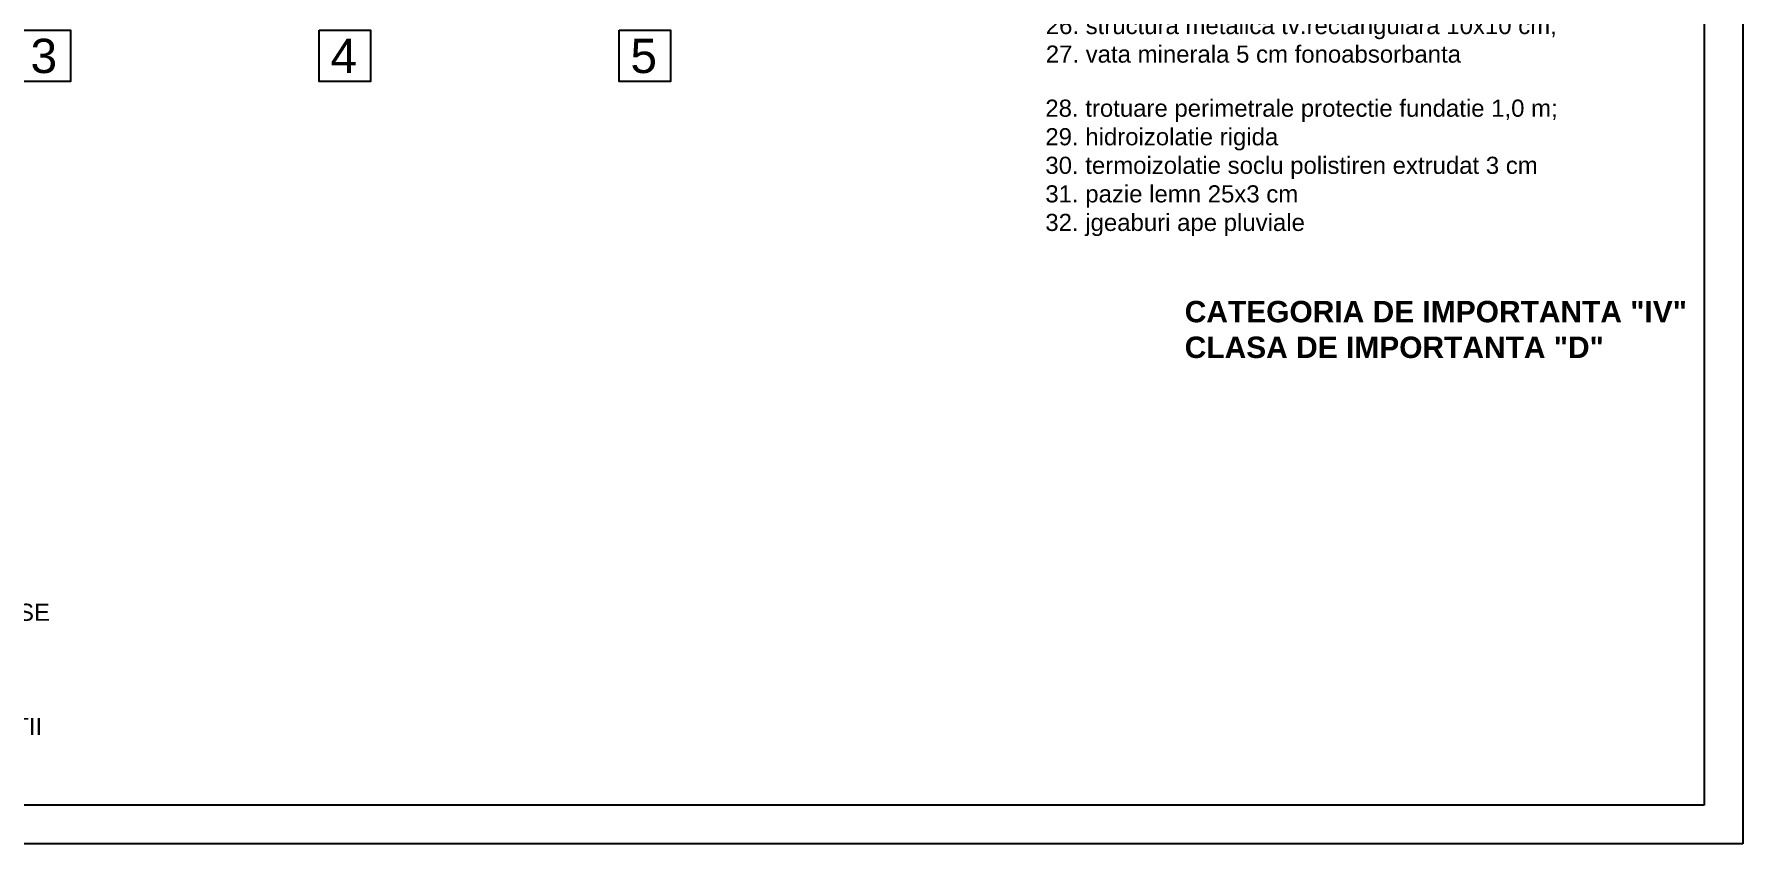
# Model space of a CAD drawing. Header units: millimetres. Extents: x 10453 to 58457, y -15634 to -5634.
# Drawn here: x 47082 to 48078, y -11017 to -10544 of the extents above; entities that cross this region are included whole.
import ezdxf

# ---------------------------------------------------------------- set-up
doc = ezdxf.new("R2010")
doc.units = ezdxf.units.MM
doc.header["$MEASUREMENT"] = 0
doc.styles.add('1pe200', font='arial.ttf', dxfattribs={"height": 55})
doc.styles.get("Standard").update_dxf_attribs({"font": 'arial.ttf', "height": 10})
doc.styles.add('Stilul meu', font='arial.ttf', dxfattribs={"height": 21})

msp = doc.modelspace()

# ---------------------------------------------------------------- linework, layer by layer
at = {"ltscale": 10}
for p, q in [((48078.421, -9613.455), (48078.421, -11017.061)), ((48055.921, -9635.955), (48055.921, -10994.561)), ((48055.921, -10994.561), (46105.721, -10994.561)), ((48078.421, -11017.061), (46083.221, -11017.061))]:
    msp.add_line(p, q, dxfattribs=at)
at = {"ltscale": 2}
for p, q in [((48078.421, -9613.455), (48078.421, -11017.061)), ((48078.421, -11017.061), (46083.221, -11017.061))]:
    msp.add_line(p, q, dxfattribs=at)
at = {"ltscale": 10}
for points in [[(47072.809, -10541.986), (47102.809, -10541.986), (47102.809, -10571.986), (47072.809, -10571.986)], [(47072.809, -10541.986), (47102.809, -10541.986), (47102.809, -10571.986), (47072.809, -10571.986)], [(47247.809, -10541.986), (47277.809, -10541.986), (47277.809, -10571.986), (47247.809, -10571.986)], [(47247.809, -10541.986), (47277.809, -10541.986), (47277.809, -10571.986), (47247.809, -10571.986)], [(47422.809, -10541.986), (47452.809, -10541.986), (47452.809, -10571.986), (47422.809, -10571.986)], [(47422.809, -10541.986), (47452.809, -10541.986), (47452.809, -10571.986), (47422.809, -10571.986)]]:
    msp.add_lwpolyline(points, close=True, dxfattribs=at)

# ---------------------------------------------------------------- texts
at = {"ltscale": 10, "attachment_point": 1}
for s, insert, char_height, width, style in [('{\\H0.4762x;perete compartimentare interior:\\P25. placa gips carton 1.25 cm finisata\\P26. structura metalica tv.rectangulara 10x10 cm;\\P27. vata minerala 5 cm fonoabsorbanta}', (47671.742, -10501.023), 21, 437.57382, 'Stilul meu'), ('3', (47079.413, -10547.097), 20, 21.44505, '1pe200'), ('3', (47079.413, -10547.097), 20, 21.44505, '1pe200'), ('4', (47254.413, -10547.097), 20, 21.44505, '1pe200'), ('4', (47254.413, -10547.097), 20, 21.44505, '1pe200'), ('5', (47429.413, -10547.097), 20, 21.44505, '1pe200'), ('5', (47429.413, -10547.097), 20, 21.44505, '1pe200'), ('{\\H0.4762x;28. trotuare perimetrale protectie fundatie 1,0 m;\\P29. hidroizolatie rigida\\P30. termoizolatie soclu polistiren extrudat 3 cm\\P31. pazie lemn 25x3 cm\\P32. jgeaburi ape pluviale}', (47671.496, -10582.605), 21, 437.57382, 'Stilul meu'), ('{\\fArial|b1|i0|c0|p34;\\H0.7143x;\\P\\H0.8333x;CATEGORIA DE IMPORTANTA "IV"\\PCLASA DE IMPORTANTA "D"}', (47752.81, -10675.1), 21, 437.57382, 'Stilul meu')]:
    msp.add_mtext(s, dxfattribs=dict(at, insert=insert, char_height=char_height, width=width, style=style))
at = {"insert": (46669.595, -10843.53), "char_height": 10, "width": 428.57427, "attachment_point": 1}
msp.add_mtext('NOTA:\\P\\P\\pi-30,l30,t30;A.^IPERETII DESPARTITORI DINTRE DORMITOARE SI BAIE SE VOR REALIZA DIN GIPS-CARTON CU VATA MINERALA MIN.5 CM  LA INTERIOR CU ROL FONOABSORBANT;\\P\\pi0,l0,tz;\\P\\pi-30,l30,t30;B.^IPLACILE DE GIPS CARTON LA BAIE SI GHENE INSTALATII VOR FI REZISTENTE LA UMEZEALA', dxfattribs=at)

doc.saveas('drawing.dxf')
